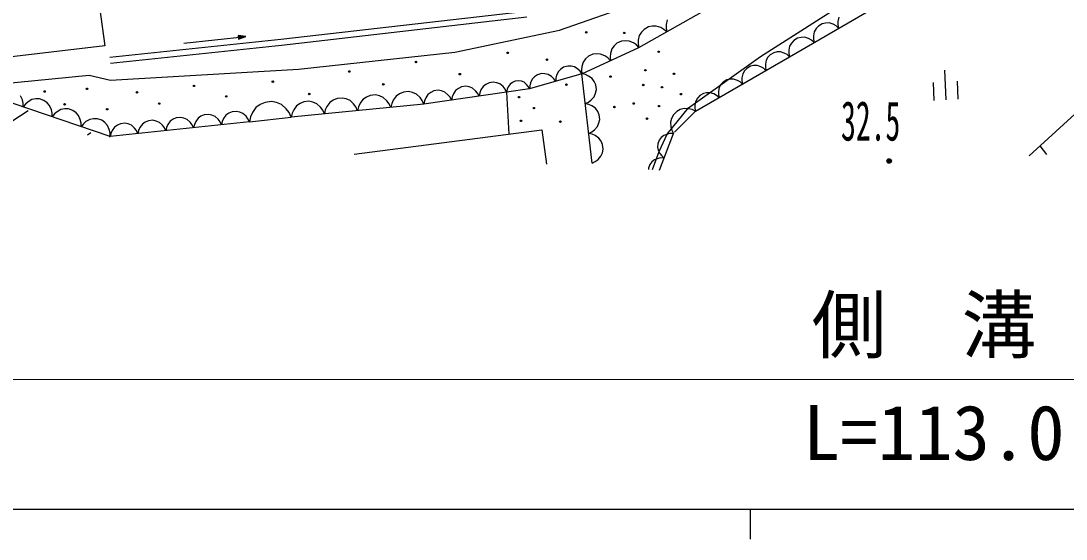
# Model space of a CAD drawing. Units: millimetres, scale not verified. Extents: x 39750 to 680000, y 20000 to 380250.
# Drawn here: x 243668 to 278541, y 204000 to 221286 of the extents above; entities that cross this region are included whole.
import ezdxf
from ezdxf.enums import TextEntityAlignment as Align

# ---------------------------------------------------------------- set-up
doc = ezdxf.new("R2010")
doc.units = ezdxf.units.MM
doc.header["$LTSCALE"] = 1000
for name, color, linetype, lineweight in [('M-BGD', 7, 'Continuous', 25), ('M-STR-HTXT', 7, 'Continuous', 13), ('M-TTL-BAND', 7, 'Continuous', 25)]:
    doc.layers.add(name, color=color, linetype=linetype, lineweight=lineweight)
doc.styles.add('ＭＳ ゴシック', font='')
doc.styles.get('ＭＳ ゴシック').set_extended_font_data('MS Gothic')

msp = doc.modelspace()

# ---------------------------------------------------------------- linework, layer by layer
at = {"layer": 'M-BGD'}
for p, q in [((246125, 222981), (246463, 220455)), ((261635, 220981), (265570, 222355)), ((268348, 220097), (271593, 222173)), ((264289, 220395), (267071, 221963)), ((269312, 220090), (272591, 222006)), ((260528, 221605), (252338, 220664)), ((260551, 221406), (252360, 220465)), ((264734, 221113), (264605, 221086)), ((264867, 221115), (264734, 221113)), ((265015, 221063), (264867, 221115)), ((265196, 221165), (265193, 221045)), ((265229, 221319), (265196, 221165)), ((270277, 221115), (270198, 221029)), ((270404, 221190), (270277, 221115)), ((270518, 221215), (270404, 221190)), ((270637, 221219), (270518, 221215)), ((270770, 221175), (270637, 221219)), ((270866, 221124), (270770, 221175)), ((270951, 221048), (270866, 221124)), ((270930, 221269), (270929, 221161)), ((270929, 221161), (270951, 221048)), ((270957, 221406), (270930, 221269)), ((249102, 220547), (251171, 220768)), ((251171, 220768), (250916, 220803)), ((250916, 220803), (250929, 220679)), ((250934, 220689), (250923, 220795)), ((250923, 220795), (251145, 220765)), ((250929, 220679), (251171, 220768)), ((250942, 220699), (250933, 220786)), ((250933, 220786), (251120, 220762)), ((251145, 220765), (250934, 220689)), ((251120, 220762), (250942, 220699)), ((250951, 220710), (250943, 220778)), ((250943, 220778), (251095, 220760)), ((251095, 220760), (250951, 220710)), ((250959, 220720), (250954, 220770)), ((250954, 220770), (251069, 220757)), ((251069, 220757), (250959, 220720)), ((250967, 220730), (250964, 220761)), ((250964, 220761), (251045, 220754)), ((251045, 220754), (250967, 220730)), ((250976, 220741), (250974, 220753)), ((250974, 220753), (251019, 220751)), ((250975, 220747), (251019, 220751)), ((251019, 220751), (250976, 220741)), ((258149, 220245), (261635, 220981)), ((264301, 220796), (264268, 220643)), ((264372, 220909), (264301, 220796)), ((264461, 221005), (264372, 220909)), ((264605, 221086), (264461, 221005)), ((265121, 221005), (265015, 221063)), ((265216, 220918), (265121, 221005)), ((265193, 221045), (265216, 220918)), ((270110, 220790), (270109, 220682)), ((270137, 220927), (270110, 220790)), ((270198, 221029), (270137, 220927)), ((246463, 220455), (240237, 219716)), ((252338, 220664), (246640, 220061)), ((252359, 220465), (246660, 219862)), ((263461, 220455), (263382, 220350)), ((263556, 220542), (263461, 220455)), ((263704, 220610), (263556, 220542)), ((263832, 220625), (263704, 220610)), ((263963, 220616), (263832, 220625)), ((264103, 220554), (263963, 220616)), ((264203, 220488), (264103, 220554)), ((264289, 220395), (264203, 220488)), ((264268, 220643), (264266, 220522)), ((264266, 220522), (264289, 220395)), ((269317, 220447), (269290, 220311)), ((269379, 220549), (269317, 220447)), ((269457, 220636), (269379, 220549)), ((269584, 220711), (269457, 220636)), ((269698, 220736), (269584, 220711)), ((269817, 220740), (269698, 220736)), ((269950, 220696), (269817, 220740)), ((270046, 220645), (269950, 220696)), ((270132, 220569), (270046, 220645)), ((270109, 220682), (270132, 220569)), ((252926, 219680), (258149, 220245)), ((262386, 219521), (264289, 220395)), ((262605, 220105), (262509, 220018)), ((262752, 220173), (262605, 220105)), ((262880, 220188), (262752, 220173)), ((263011, 220179), (262880, 220188)), ((263152, 220117), (263011, 220179)), ((263252, 220051), (263152, 220117)), ((263338, 220203), (263326, 220085)), ((263326, 220085), (263338, 219958)), ((263382, 220350), (263338, 220203)), ((265943, 218385), (268348, 220097)), ((266178, 218273), (269312, 220090)), ((268593, 220074), (268534, 219977)), ((268669, 220156), (268593, 220074)), ((268790, 220227), (268669, 220156)), ((268899, 220251), (268790, 220227)), ((269013, 220254), (268899, 220251)), ((269139, 220212), (269013, 220254)), ((269230, 220163), (269139, 220212)), ((269312, 220090), (269230, 220163)), ((269290, 220311), (269289, 220203)), ((269289, 220203), (269312, 220090)), ((261775, 219742), (261682, 219679)), ((261911, 219781), (261775, 219742)), ((262023, 219778), (261911, 219781)), ((262134, 219753), (262023, 219778)), ((262247, 219682), (262134, 219753)), ((262386, 219765), (262374, 219648)), ((262431, 219913), (262386, 219765)), ((262509, 220018), (262431, 219913)), ((263338, 219958), (263252, 220051)), ((268006, 219773), (267885, 219702)), ((268115, 219797), (268006, 219773)), ((268229, 219799), (268115, 219797)), ((268355, 219758), (268229, 219799)), ((268447, 219708), (268355, 219758)), ((268528, 219635), (268447, 219708)), ((268508, 219846), (268507, 219744)), ((268507, 219744), (268528, 219635)), ((268534, 219977), (268508, 219846)), ((241808, 219075), (245945, 219479)), ((245945, 219479), (246652, 219314)), ((246652, 219314), (252926, 219680)), ((262386, 219521), (260638, 219015)), ((260807, 219426), (260726, 219346)), ((260901, 219489), (260807, 219426)), ((261036, 219528), (260901, 219489)), ((261149, 219525), (261036, 219528)), ((261260, 219500), (261149, 219525)), ((261373, 219429), (261260, 219500)), ((261450, 219359), (261373, 219429)), ((261512, 219268), (261450, 219359)), ((261518, 219378), (261512, 219268)), ((261543, 219478), (261518, 219378)), ((261601, 219599), (261543, 219478)), ((261682, 219679), (261601, 219599)), ((262324, 219612), (262247, 219682)), ((262386, 219521), (262324, 219612)), ((262374, 219648), (262386, 219521)), ((262724, 216544), (262386, 219521)), ((262505, 219494), (262386, 219521)), ((262608, 219448), (262505, 219494)), ((262728, 219363), (262608, 219448)), ((262800, 219261), (262728, 219363)), ((267751, 219522), (267724, 219392)), ((267724, 219392), (267724, 219289)), ((267810, 219619), (267751, 219522)), ((267885, 219702), (267810, 219619)), ((274481, 219647), (274533, 218649)), ((246641, 217425), (241808, 219075)), ((258264, 219035), (258170, 218964)), ((258367, 219085), (258264, 219035)), ((258509, 219106), (258367, 219085)), ((258623, 219087), (258509, 219106)), ((258732, 219047), (258623, 219087)), ((258837, 218959), (258732, 219047)), ((259091, 219100), (259016, 218985)), ((259184, 219170), (259091, 219100)), ((259287, 219220), (259184, 219170)), ((259430, 219241), (259287, 219220)), ((259543, 219223), (259430, 219241)), ((259652, 219182), (259543, 219223)), ((259757, 219094), (259652, 219182)), ((259825, 219013), (259757, 219094)), ((259875, 218912), (259825, 219013)), ((260638, 219015), (259875, 218912)), ((259928, 219084), (259894, 219004)), ((259991, 219178), (259928, 219084)), ((260069, 219235), (259991, 219178)), ((260154, 219275), (260069, 219235)), ((260272, 219291), (260154, 219275)), ((260366, 219275), (260272, 219291)), ((260456, 219240), (260366, 219275)), ((260541, 219167), (260456, 219240)), ((260597, 219099), (260541, 219167)), ((260638, 219015), (260597, 219099)), ((260643, 219125), (260638, 219015)), ((260669, 219225), (260643, 219125)), ((260726, 219346), (260669, 219225)), ((262851, 219149), (262800, 219261)), ((262868, 218995), (262851, 219149)), ((266968, 219068), (266941, 218938)), ((267026, 219165), (266968, 219068)), ((267101, 219248), (267026, 219165)), ((267223, 219318), (267101, 219248)), ((267332, 219342), (267223, 219318)), ((267445, 219345), (267332, 219342)), ((267572, 219303), (267445, 219345)), ((267663, 219254), (267572, 219303)), ((267745, 219181), (267663, 219254)), ((267724, 219289), (267745, 219181)), ((274102, 219229), (274133, 218630)), ((274901, 219271), (274932, 218672)), ((243717, 218653), (243659, 218791)), ((244036, 218662), (243906, 218588)), ((244162, 218684), (244036, 218662)), ((244288, 218682), (244162, 218684)), ((244438, 218630), (244288, 218682)), ((254215, 218695), (254089, 218641)), ((254386, 218711), (254215, 218695)), ((254521, 218682), (254386, 218711)), ((254649, 218628), (254521, 218682)), ((255081, 218670), (254985, 218537)), ((255196, 218748), (255081, 218670)), ((255322, 218802), (255196, 218748)), ((255494, 218819), (255322, 218802)), ((255628, 218790), (255494, 218819)), ((255756, 218735), (255628, 218790)), ((255876, 218624), (255756, 218735)), ((256188, 218777), (256092, 218645)), ((256304, 218855), (256188, 218777)), ((256430, 218909), (256304, 218855)), ((256601, 218926), (256430, 218909)), ((256736, 218897), (256601, 218926)), ((256864, 218842), (256736, 218897)), ((256984, 218731), (256864, 218842)), ((257060, 218629), (256984, 218731)), ((259875, 218912), (257114, 218506)), ((257175, 218715), (257136, 218617)), ((257250, 218829), (257175, 218715)), ((257343, 218899), (257250, 218829)), ((257446, 218950), (257343, 218899)), ((257589, 218971), (257446, 218950)), ((257702, 218952), (257589, 218971)), ((257812, 218912), (257702, 218952)), ((257916, 218824), (257812, 218912)), ((257985, 218742), (257916, 218824)), ((258035, 218641), (257985, 218742)), ((258056, 218753), (258035, 218641)), ((258096, 218850), (258056, 218753)), ((258170, 218964), (258096, 218850)), ((258905, 218877), (258837, 218959)), ((258955, 218777), (258905, 218877)), ((258976, 218888), (258955, 218777)), ((259016, 218985), (258976, 218888)), ((259894, 219004), (259875, 218912)), ((259875, 218912), (259953, 217508)), ((262699, 218649), (262797, 218758)), ((262797, 218758), (262844, 218874)), ((262844, 218874), (262868, 218995)), ((266243, 218711), (266184, 218614)), ((266318, 218794), (266243, 218711)), ((266439, 218864), (266318, 218794)), ((266548, 218888), (266439, 218864)), ((266662, 218891), (266548, 218888)), ((266788, 218849), (266662, 218891)), ((266879, 218800), (266788, 218849)), ((266961, 218727), (266879, 218800)), ((266941, 218938), (266940, 218835)), ((266940, 218835), (266961, 218727)), ((243743, 218539), (243717, 218653)), ((243741, 218415), (243743, 218539)), ((243818, 218513), (243741, 218415)), ((243906, 218588), (243818, 218513)), ((244539, 218555), (244438, 218630)), ((244626, 218461), (244539, 218555)), ((244683, 218323), (244626, 218461)), ((244709, 218209), (244683, 218323)), ((245003, 218332), (244872, 218258)), ((245129, 218354), (245003, 218332)), ((245255, 218352), (245129, 218354)), ((245404, 218300), (245255, 218352)), ((251510, 218398), (251391, 218229)), ((251654, 218499), (251510, 218398)), ((251812, 218570), (251654, 218499)), ((252028, 218595), (251812, 218570)), ((252198, 218562), (252028, 218595)), ((252361, 218496), (252198, 218562)), ((252514, 218358), (252361, 218496)), ((252614, 218231), (252514, 218358)), ((257114, 218506), (252685, 218077)), ((252770, 218323), (252717, 218209)), ((252866, 218455), (252770, 218323)), ((252981, 218533), (252866, 218455)), ((253107, 218588), (252981, 218533)), ((253279, 218604), (253107, 218588)), ((253413, 218575), (253279, 218604)), ((253541, 218520), (253413, 218575)), ((253661, 218409), (253541, 218520)), ((253738, 218308), (253661, 218409)), ((253824, 218316), (253792, 218184)), ((253877, 218430), (253824, 218316)), ((253973, 218562), (253877, 218430)), ((254089, 218641), (253973, 218562)), ((254769, 218516), (254649, 218628)), ((254845, 218415), (254769, 218516)), ((254899, 218291), (254845, 218415)), ((254931, 218423), (254899, 218291)), ((254985, 218537), (254931, 218423)), ((255953, 218522), (255876, 218624)), ((256007, 218399), (255953, 218522)), ((256039, 218530), (256007, 218399)), ((256092, 218645), (256039, 218530)), ((257114, 218506), (257060, 218629)), ((257136, 218617), (257114, 218506)), ((262499, 218528), (262609, 218579)), ((262617, 218502), (262499, 218528)), ((262609, 218579), (262699, 218649)), ((262720, 218456), (262617, 218502)), ((262841, 218371), (262720, 218456)), ((262912, 218269), (262841, 218371)), ((265231, 217513), (265943, 218385)), ((265667, 218327), (265552, 218266)), ((265793, 218365), (265667, 218327)), ((265947, 218356), (265793, 218365)), ((266064, 218329), (265947, 218356)), ((266178, 218273), (266064, 218329)), ((266158, 218484), (266157, 218381)), ((266157, 218381), (266178, 218273)), ((266184, 218614), (266158, 218484)), ((277311, 216787), (279091, 218411)), ((243914, 218289), (243402, 217956)), ((244708, 218085), (244709, 218209)), ((244784, 218183), (244708, 218085)), ((244872, 218258), (244784, 218183)), ((245506, 218225), (245404, 218300)), ((245592, 218131), (245506, 218225)), ((245650, 217993), (245592, 218131)), ((245676, 217879), (245650, 217993)), ((245969, 218002), (245839, 217928)), ((246095, 218024), (245969, 218002)), ((246221, 218022), (246095, 218024)), ((246371, 217970), (246221, 218022)), ((246472, 217895), (246371, 217970)), ((248066, 217971), (247922, 217956)), ((248179, 217947), (248066, 217971)), ((248746, 218007), (248650, 217941)), ((248852, 218054), (248746, 218007)), ((248996, 218069), (248852, 218054)), ((249109, 218046), (248996, 218069)), ((249217, 218001), (249109, 218046)), ((249318, 217908), (249217, 218001)), ((249580, 218039), (249500, 217927)), ((249676, 218106), (249580, 218039)), ((249781, 218152), (249676, 218106)), ((249926, 218167), (249781, 218152)), ((250039, 218144), (249926, 218167)), ((250147, 218099), (250039, 218144)), ((250248, 218006), (250147, 218099)), ((250314, 217922), (250248, 218006)), ((250430, 218026), (250386, 217929)), ((250509, 218137), (250430, 218026)), ((250606, 218204), (250509, 218137)), ((250711, 218250), (250606, 218204)), ((250855, 218266), (250711, 218250)), ((250968, 218242), (250855, 218266)), ((251077, 218197), (250968, 218242)), ((251178, 218105), (251077, 218197)), ((251243, 218020), (251178, 218105)), ((251290, 217917), (251243, 218020)), ((251327, 218084), (251290, 217917)), ((251290, 217917), (252685, 218077)), ((251391, 218229), (251327, 218084)), ((252685, 218077), (252614, 218231)), ((252717, 218209), (252685, 218077)), ((253792, 218184), (253738, 218308)), ((262963, 218157), (262912, 218269)), ((262956, 217882), (262980, 218003)), ((262980, 218003), (262963, 218157)), ((265379, 218035), (265343, 217909)), ((265438, 218150), (265379, 218035)), ((265552, 218266), (265438, 218150)), ((265478, 217572), (266178, 218273)), ((245674, 217755), (245676, 217879)), ((245751, 217853), (245674, 217755)), ((245839, 217928), (245751, 217853)), ((246559, 217801), (246472, 217895)), ((246616, 217663), (246559, 217801)), ((246642, 217549), (246616, 217663)), ((251290, 217917), (246641, 217425)), ((246710, 217632), (246666, 217536)), ((246790, 217744), (246710, 217632)), ((246886, 217811), (246790, 217744)), ((246992, 217857), (246886, 217811)), ((247136, 217872), (246992, 217857)), ((247249, 217849), (247136, 217872)), ((247357, 217804), (247249, 217849)), ((247459, 217711), (247357, 217804)), ((247524, 217627), (247459, 217711)), ((247570, 217523), (247524, 217627)), ((247596, 217634), (247570, 217523)), ((247640, 217731), (247596, 217634)), ((247720, 217843), (247640, 217731)), ((247816, 217909), (247720, 217843)), ((247922, 217956), (247816, 217909)), ((248287, 217902), (248179, 217947)), ((248389, 217810), (248287, 217902)), ((248454, 217725), (248389, 217810)), ((248500, 217622), (248454, 217725)), ((248526, 217733), (248500, 217622)), ((248570, 217829), (248526, 217733)), ((248650, 217941), (248570, 217829)), ((249384, 217823), (249318, 217908)), ((249430, 217720), (249384, 217823)), ((249456, 217831), (249430, 217720)), ((249500, 217927), (249456, 217831)), ((250360, 217818), (250314, 217922)), ((250386, 217929), (250360, 217818)), ((254788, 216840), (261054, 217650)), ((261054, 217650), (261201, 216507)), ((262721, 217586), (262811, 217657)), ((262811, 217657), (262909, 217766)), ((262909, 217766), (262956, 217882)), ((265343, 217909), (265353, 217755)), ((265353, 217755), (265384, 217640)), ((265384, 217640), (265440, 217525)), ((245889, 217486), (245996, 217566)), ((246641, 217425), (246622, 217405)), ((246641, 217425), (246642, 217549)), ((246666, 217536), (246641, 217425)), ((262611, 217536), (262721, 217586)), ((262730, 217509), (262611, 217536)), ((262833, 217463), (262730, 217509)), ((262953, 217379), (262833, 217463)), ((263025, 217277), (262953, 217379)), ((263075, 217164), (263025, 217277)), ((264968, 217313), (264919, 217187)), ((264961, 216925), (265231, 217513)), ((265035, 217396), (264968, 217313)), ((264975, 216311), (265440, 217525)), ((265118, 217467), (265035, 217396)), ((265237, 217512), (265118, 217467)), ((265335, 217530), (265237, 217512)), ((265440, 217525), (265335, 217530)), ((263069, 216890), (263093, 217010)), ((263093, 217010), (263075, 217164)), ((264739, 216324), (264961, 216925)), ((264919, 217187), (264913, 217079)), ((264913, 217079), (264928, 216971)), ((264928, 216971), (264987, 216858)), ((277897, 216833), (277674, 217118)), ((262724, 216544), (262833, 216594)), ((262833, 216594), (262923, 216665)), ((262923, 216665), (263022, 216774)), ((263022, 216774), (263069, 216890)), ((264723, 216584), (264656, 216500)), ((264806, 216654), (264723, 216584)), ((264926, 216699), (264806, 216654)), ((265024, 216718), (264926, 216699)), ((264987, 216858), (265048, 216781)), ((265129, 216713), (265024, 216718)), ((265048, 216781), (265129, 216713)), ((264608, 216374), (264606, 216331)), ((264656, 216500), (264608, 216374))]:
    msp.add_line(p, q, dxfattribs=at)
for centre, radius in [((262529, 220908), 25), ((262529, 220908), 21.9), ((262529, 220908), 18.8), ((262529, 220908), 15.7), ((262529, 220908), 12.5), ((262529, 220908), 9.4), ((262529, 220908), 6.3), ((262529, 220908), 3.2), ((263798, 220886), 25), ((263798, 220886), 21.9), ((263798, 220886), 18.8), ((263798, 220886), 15.7), ((263798, 220886), 12.5), ((263798, 220886), 9.4), ((263798, 220885), 6.3), ((263798, 220886), 3.2), ((259912, 220221), 25), ((259912, 220221), 21.9), ((259912, 220221), 18.8), ((259912, 220221), 15.7), ((259912, 220221), 12.5), ((259912, 220221), 9.4), ((259912, 220221), 6.3), ((259912, 220221), 3.2), ((264951, 220256), 25), ((264951, 220256), 21.9), ((264951, 220256), 18.8), ((264951, 220256), 15.7), ((264951, 220256), 12.5), ((264951, 220256), 9.4), ((264951, 220256), 6.3), ((264951, 220256), 3.2), ((256846, 219917), 25), ((256846, 219917), 21.9), ((256846, 219917), 18.8), ((256846, 219917), 15.7), ((256846, 219917), 12.5), ((256846, 219917), 9.4), ((256846, 219917), 6.3), ((256846, 219917), 3.2), ((261218, 219995), 25), ((261218, 219995), 21.9), ((261218, 219995), 18.8), ((261218, 219995), 15.7), ((261218, 219995), 12.5), ((261218, 219995), 9.4), ((261219, 219995), 6.3), ((261218, 219995), 3.2), ((254626, 219598), 25), ((254626, 219598), 21.9), ((254626, 219598), 18.8), ((254626, 219598), 15.7), ((254626, 219598), 12.5), ((254626, 219598), 9.4), ((254626, 219598), 6.3), ((254626, 219598), 3.2), ((258312, 219509), 25), ((258312, 219509), 21.9), ((258312, 219509), 18.8), ((258312, 219509), 15.7), ((258312, 219509), 12.5), ((258312, 219509), 9.4), ((258312, 219509), 6.3), ((258312, 219509), 3.2), ((263340, 219430), 25), ((263340, 219430), 21.9), ((263340, 219430), 18.8), ((263340, 219430), 15.7), ((263340, 219430), 12.5), ((263340, 219430), 9.4), ((263341, 219429), 6.3), ((263340, 219430), 3.2), ((264502, 219641), 25), ((264502, 219641), 21.9), ((264502, 219641), 18.8), ((264502, 219641), 15.7), ((264502, 219641), 12.5), ((264502, 219641), 9.4), ((264502, 219641), 6.3), ((264502, 219641), 3.2), ((265458, 219521), 25), ((265458, 219521), 21.9), ((265458, 219521), 18.8), ((265458, 219521), 15.7), ((265458, 219521), 12.5), ((265458, 219521), 9.4), ((265458, 219521), 6.3), ((265458, 219521), 3.2), ((245874, 219020), 25), ((245874, 219020), 21.9), ((245874, 219020), 18.8), ((245874, 219020), 15.7), ((245874, 219020), 12.5), ((245874, 219020), 9.4), ((245874, 219019), 6.3), ((245874, 219020), 3.2), ((249441, 219119), 25), ((249441, 219119), 21.9), ((249441, 219119), 18.8), ((249441, 219119), 15.7), ((249441, 219119), 12.5), ((249441, 219119), 9.4), ((249441, 219119), 6.3), ((249441, 219119), 3.2), ((252073, 219260), 25), ((252073, 219260), 21.9), ((252073, 219260), 18.8), ((252073, 219260), 15.7), ((252073, 219260), 12.5), ((252073, 219260), 9.4), ((252073, 219260), 6.3), ((252073, 219260), 3.2), ((255759, 219171), 25), ((255759, 219171), 21.9), ((255759, 219171), 18.8), ((255759, 219171), 15.7), ((255759, 219171), 12.5), ((255759, 219171), 9.4), ((255759, 219171), 6.3), ((255759, 219171), 3.2), ((261869, 219162), 25), ((261869, 219162), 21.9), ((261869, 219162), 18.8), ((261869, 219162), 15.7), ((261869, 219162), 12.5), ((261869, 219162), 9.4), ((261869, 219162), 6.3), ((261869, 219162), 3.2), ((264432, 219148), 25), ((264432, 219148), 21.9), ((264432, 219148), 18.8), ((264432, 219148), 15.7), ((264432, 219148), 12.5), ((264432, 219148), 9.4), ((264432, 219148), 6.3), ((264432, 219148), 3.2), ((265059, 219075), 25), ((265059, 219075), 21.9), ((265059, 219075), 18.8), ((265059, 219075), 15.7), ((265059, 219075), 12.5), ((265059, 219075), 9.4), ((265059, 219075), 6.3), ((265059, 219075), 3.2), ((244457, 218931), 25), ((244457, 218931), 21.9), ((244457, 218931), 18.8), ((244457, 218931), 15.7), ((244457, 218931), 12.5), ((244457, 218931), 9.4), ((244457, 218930), 6.3), ((244457, 218931), 3.2), ((247541, 218901), 25), ((247541, 218901), 21.9), ((247541, 218901), 18.8), ((247541, 218901), 15.7), ((247541, 218901), 12.5), ((247541, 218901), 9.4), ((247541, 218900), 6.3), ((247541, 218901), 3.2), ((250518, 218767), 25), ((250518, 218767), 21.9), ((250518, 218767), 18.8), ((250518, 218767), 15.7), ((250518, 218767), 12.5), ((250518, 218767), 9.4), ((250518, 218767), 6.3), ((250518, 218767), 3.2), ((253287, 218848), 25), ((253287, 218848), 21.9), ((253287, 218848), 18.8), ((253287, 218848), 15.7), ((253287, 218848), 12.5), ((253287, 218848), 9.4), ((253287, 218848), 6.3), ((253287, 218848), 3.2), ((260291, 218742), 25), ((260291, 218742), 21.9), ((260291, 218742), 18.8), ((260291, 218742), 15.7), ((260291, 218742), 12.5), ((260291, 218742), 9.4), ((260291, 218742), 6.3), ((260291, 218742), 3.2), ((265688, 218843), 25), ((265688, 218843), 21.9), ((265688, 218843), 18.8), ((265688, 218843), 15.7), ((265688, 218843), 12.5), ((265688, 218843), 9.4), ((265688, 218843), 6.3), ((265688, 218843), 3.2), ((245125, 218504), 25), ((245125, 218504), 21.9), ((245125, 218504), 18.8), ((245125, 218504), 15.7), ((245125, 218504), 12.5), ((245125, 218504), 9.4), ((245125, 218504), 6.3), ((245125, 218504), 3.2), ((246546, 218340), 25), ((246546, 218340), 21.9), ((246546, 218340), 18.8), ((246546, 218340), 15.7), ((246546, 218340), 12.5), ((246546, 218340), 9.4), ((246546, 218340), 6.3), ((246546, 218340), 3.2), ((248283, 218529), 25), ((248283, 218529), 21.9), ((248283, 218529), 18.8), ((248283, 218529), 15.7), ((248283, 218529), 12.5), ((248283, 218529), 9.4), ((248283, 218529), 6.3), ((248283, 218529), 3.2), ((260784, 218378), 25), ((260784, 218378), 21.9), ((260784, 218378), 18.8), ((260784, 218378), 15.7), ((260784, 218378), 12.5), ((260784, 218378), 9.4), ((260784, 218378), 6.3), ((260784, 218378), 3.2), ((263472, 218413), 25), ((263472, 218413), 21.9), ((263472, 218413), 18.8), ((263472, 218413), 15.7), ((263472, 218413), 12.5), ((263472, 218413), 9.4), ((263472, 218413), 6.3), ((263472, 218413), 3.2), ((264117, 218531), 25), ((264117, 218531), 21.9), ((264117, 218531), 18.8), ((264117, 218531), 15.7), ((264117, 218531), 12.5), ((264117, 218531), 9.4), ((264117, 218530), 6.3), ((264117, 218531), 3.2), ((264960, 218444), 25), ((264960, 218444), 21.9), ((264960, 218444), 18.8), ((264960, 218444), 15.7), ((264960, 218444), 12.5), ((264960, 218444), 9.4), ((264960, 218444), 6.3), ((264960, 218444), 3.2), ((260355, 217953), 25), ((260355, 217953), 21.9), ((260355, 217953), 18.8), ((260355, 217953), 15.7), ((260355, 217953), 12.5), ((260355, 217953), 9.4), ((264556, 218023), 25), ((264556, 218023), 21.9), ((264556, 218023), 18.8), ((264556, 218023), 15.7), ((264556, 218023), 12.5), ((264556, 218023), 9.4), ((264556, 218023), 6.3), ((264556, 218023), 3.2), ((260355, 217953), 6.3), ((260355, 217953), 3.2), ((261667, 217925), 25), ((261667, 217925), 21.9), ((261667, 217925), 18.8), ((261667, 217925), 15.7), ((261667, 217925), 12.5), ((261667, 217925), 9.4), ((261667, 217925), 6.3), ((261667, 217925), 3.2), ((272636, 216615), 75), ((272636, 216615), 65.7), ((272636, 216615), 56.3), ((272636, 216615), 46.9), ((272636, 216615), 37.5), ((272636, 216615), 28.2), ((272636, 216614), 18.8), ((272636, 216615), 9.4)]:
    msp.add_circle(centre, radius, dxfattribs=at)
at = {"layer": 'M-STR-HTXT'}
msp.add_line((164984, 209328), (381346, 209328), dxfattribs=at)
at = {"layer": 'M-TTL-BAND'}
for p, q in [((40000, 205000), (579000, 205000)), ((268000, 205000), (268000, 204000))]:
    msp.add_line(p, q, dxfattribs=at)

# ---------------------------------------------------------------- texts
at = {"layer": 'M-BGD', "style": 'ＭＳ ゴシック', "width": 0.55}
msp.add_text('32.5', height=1320, dxfattribs=at).set_placement((271032, 216897), align=Align.BOTTOM_LEFT)
at = {"layer": 'M-STR-HTXT', "style": 'ＭＳ ゴシック'}
for s, p in [('側\u3000溝', (270050, 209679)), ('L=113.0', (269763, 206088))]:
    msp.add_text(s, height=1833, dxfattribs=at).set_placement(p, align=Align.BOTTOM_LEFT)

doc.saveas('drawing.dxf')
